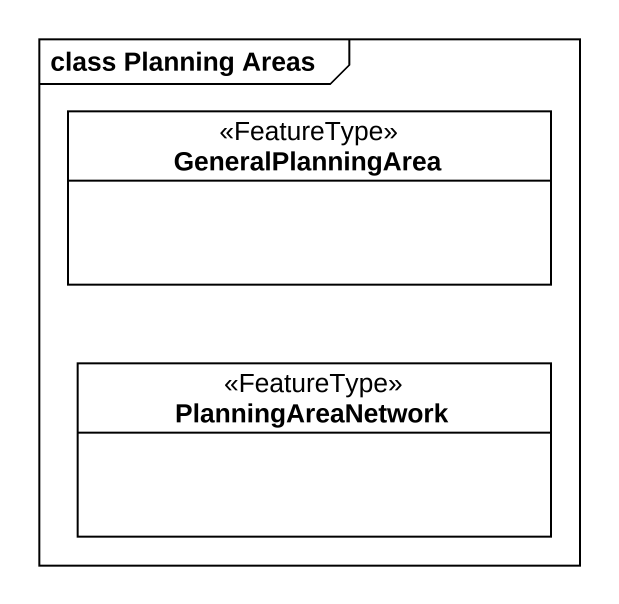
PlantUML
@startuml
mainframe class Planning Areas
hide circle
hide empty members
class GeneralPlanningArea <<FeatureType>>
class PlanningAreaNetwork <<FeatureType>>
@enduml
